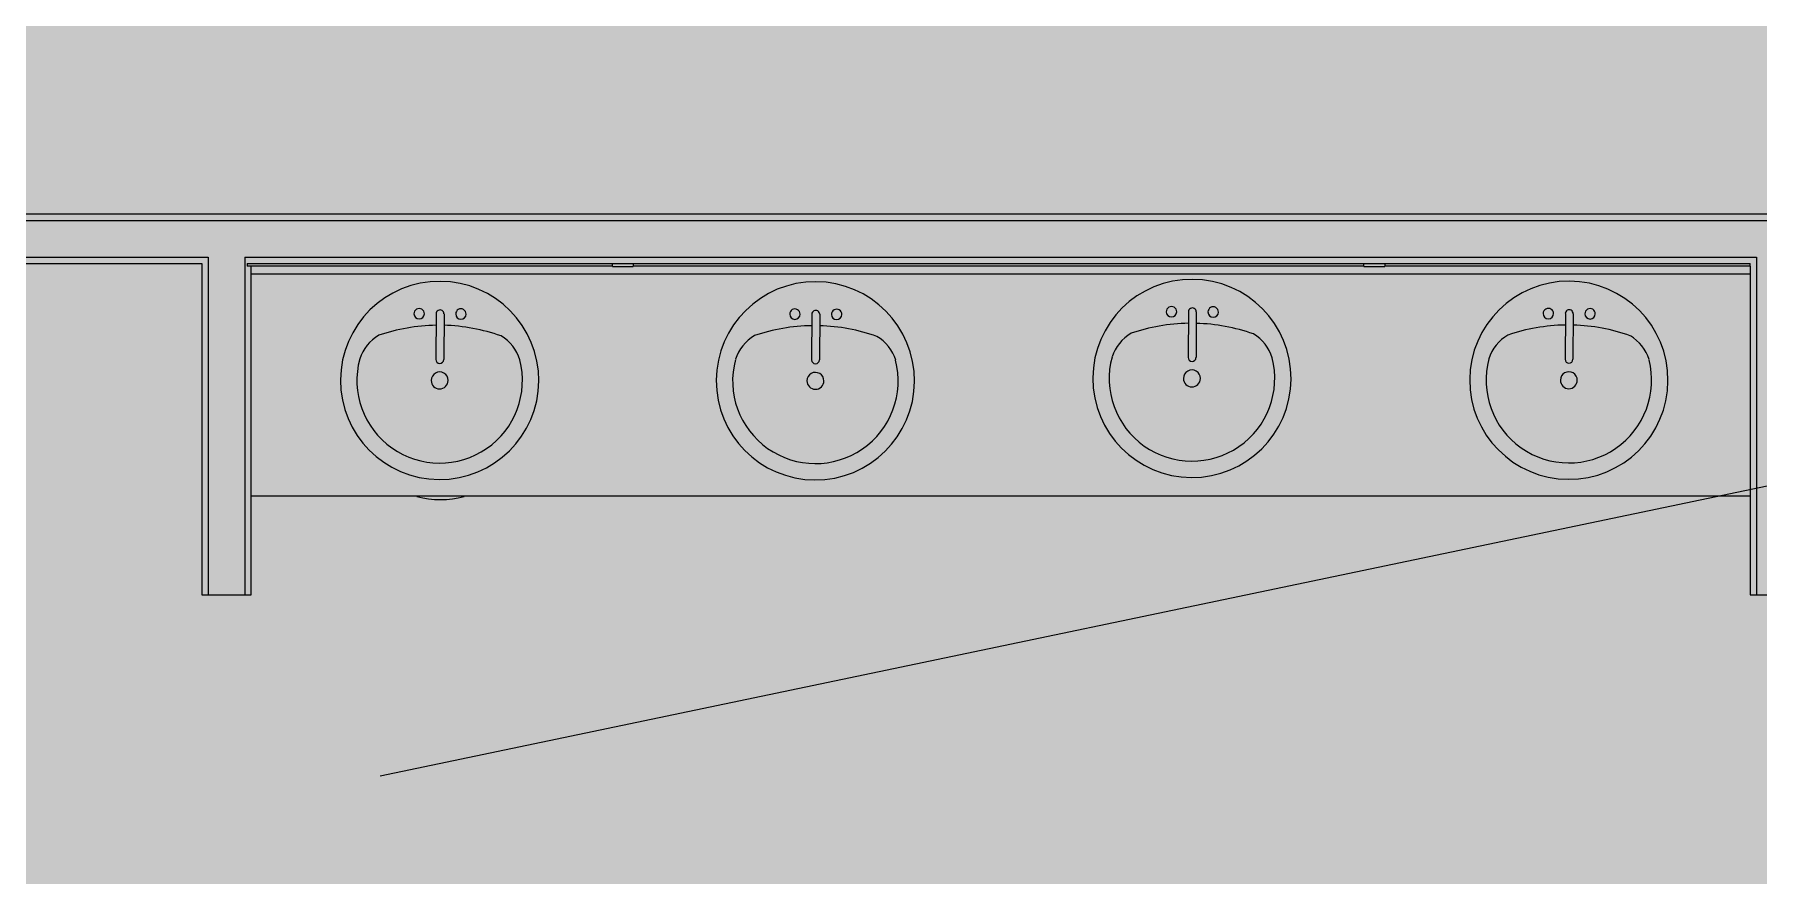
# Model space of a CAD drawing. Header units: inches. Extents: x -214893 to 4876, y -128673 to 1880.
# Drawn here: x 866.2 to 1031.4, y -408.3 to -327.6 of the extents above; entities that cross this region are included whole.
import ezdxf

# ---------------------------------------------------------------- set-up
doc = ezdxf.new("R2010")
doc.units = ezdxf.units.IN
doc.header["$MEASUREMENT"] = 0
for name, color, linetype, lineweight in [('A-AREA-IDEN', 2, 'Continuous', 9), ('A-DETL-GENF', 92, 'Continuous', 9), ('A-DETL-THIN', 151, 'Continuous', 9), ('A-WALL', 113, 'Continuous', 9), ('I-WALL', 2, 'Continuous', 9), ('P-SANR-FIXT', 6, 'Continuous', 9), ('Q-CASE', 31, 'Continuous', 9), ('Q-SPCQ', 91, 'Continuous', 9)]:
    doc.layers.add(name, color=color, linetype=linetype, lineweight=lineweight)

# ---------------------------------------------------------------- blocks, each defined once
blk = doc.blocks.new('Sink Vanity-Round - 19_ x 19_-598557-Floor Plan - Warehouse')
at = {"layer": 'P-SANR-FIXT'}
for p, q in [((3.43, -9.73), (3.43, -5.36)), ((4.18, -9.73), (4.18, -5.36))]:
    blk.add_line(p, q, dxfattribs=at)
for centre, radius, start, end in [((3.81, -3.35), 9.5, 90, 270), ((3.81, -3.35), 9.5, 270, 90), ((3.81, -3.35), 7.93, 345.3071, 194.6929), ((3.81, -3.35), 0.812, 0, 180), ((3.81, -3.35), 0.812, 180, 0), ((0.05, -4.11), 4.12, 197.8096, 239.2073), ((3.81, -5.36), 0.375, 0, 180), ((7.56, -4.11), 4.12, 300.7927, 342.1904), ((3.81, 9.17), 17.81, 250.7914, 268.7933), ((3.81, 9.17), 17.81, 271.2067, 289.2086), ((1.81, -9.73), 0.5, 0, 180), ((1.81, -9.73), 0.5, 180, 0), ((3.81, -9.73), 0.375, 180, 0), ((5.81, -9.73), 0.5, 0, 180), ((5.81, -9.73), 0.5, 180, 0)]:
    blk.add_arc(centre, radius, start, end, dxfattribs=at)
blk = doc.blocks.new('Bradley-Washroom_Accessories-Mirrors-747_Standard - 60_ x 36_ _ BradEX 2-663032-Floor Plan - Warehouse')
at = {"layer": 'Q-SPCQ'}
for p, q in [((887.01, -670.59), (922.01, -670.59)), ((887.01, -670.59), (887.01, -670.84)), ((922.01, -670.84), (922.01, -670.55)), ((924.01, -670.55), (922.01, -670.55)), ((924.01, -670.55), (924.01, -670.84)), ((924.01, -670.59), (994.01, -670.59)), ((994.01, -670.84), (994.01, -670.55)), ((996.01, -670.55), (994.01, -670.55)), ((996.01, -670.55), (996.01, -670.84)), ((996.01, -670.59), (1031.01, -670.59)), ((1031.01, -670.84), (1031.01, -670.59)), ((922.01, -670.84), (887.01, -670.84)), ((924.01, -670.84), (922.01, -670.84)), ((994.01, -670.84), (924.01, -670.84)), ((996.01, -670.84), (994.01, -670.84)), ((1031.01, -670.84), (996.01, -670.84))]:
    blk.add_line(p, q, dxfattribs=at)
blk = doc.blocks.new('Counter Top1 - 24_ Depth-699709-Floor Plan - Warehouse')
at = {"layer": 'Q-CASE'}
for p, q in [((96.33, -0.75), (-47.26, -0.75)), ((-47.26, -22), (96.33, -22))]:
    blk.add_line(p, q, dxfattribs=at)

msp = doc.modelspace()

# ---------------------------------------------------------------- hatches: boundary and pattern name
at = {"layer": 'A-DETL-GENF'}
msp.add_hatch(color=7, dxfattribs=at).paths.add_polyline_path([(1589.15, -698.96), (4354.81, -698.96), (4354.81, 1706.04), (-2274.19, 1706.04), (-2274.19, -698.96), (1585.74, -698.96)], flags=0)

# ---------------------------------------------------------------- linework, layer by layer
at = {"layer": 'A-AREA-IDEN'}
msp.add_line((899.37, -398.7), (1223.86, -330.79), dxfattribs=at)
at = {"layer": 'A-DETL-THIN'}
msp.add_arc((905.14, -363.71), 8.5, 254.6066, 285.3934, dxfattribs=at)
at = {"layer": 'A-WALL'}
for p, q in [((764.73, -345.46), (1044.04, -345.46)), ((830.98, -348.96), (882.89, -348.96)), ((882.89, -348.96), (882.89, -381.34)), ((886.39, -348.96), (1031.23, -348.96)), ((886.39, -348.96), (886.39, -381.34)), ((1031.23, -348.96), (1031.23, -381.34))]:
    msp.add_line(p, q, dxfattribs=at)
at = {"layer": 'I-WALL', "lineweight": 25}
for p, q in [((1044.04, -344.84), (765.36, -344.84)), ((831.61, -349.59), (882.26, -349.59)), ((882.26, -349.59), (882.26, -381.34)), ((887.01, -381.34), (887.01, -349.84)), ((1030.61, -349.84), (1030.61, -381.34)), ((882.26, -381.34), (887.01, -381.34)), ((1030.61, -381.34), (1035.36, -381.34))]:
    msp.add_line(p, q, dxfattribs=at)

# ---------------------------------------------------------------- block references
at = {"layer": 'P-SANR-FIXT', "rotation": 179.6742188943972}
for p in [(908.85, -364.16), (944.85, -364.2), (980.93, -363.97), (1017.04, -364.14)]:
    msp.add_blockref('Sink Vanity-Round - 19_ x 19_-598557-Floor Plan - Warehouse', p, dxfattribs=at)
at = {"layer": 'Q-CASE'}
msp.add_blockref('Counter Top1 - 24_ Depth-699709-Floor Plan - Warehouse', (934.28, -349.84), dxfattribs=at)
at = {"layer": 'Q-SPCQ', "rotation": 180}
msp.add_blockref('Bradley-Washroom_Accessories-Mirrors-747_Standard - 60_ x 36_ _ BradEX 2-663032-Floor Plan - Warehouse', (1917.62, -1020.42), dxfattribs=at)

doc.saveas('drawing.dxf')
